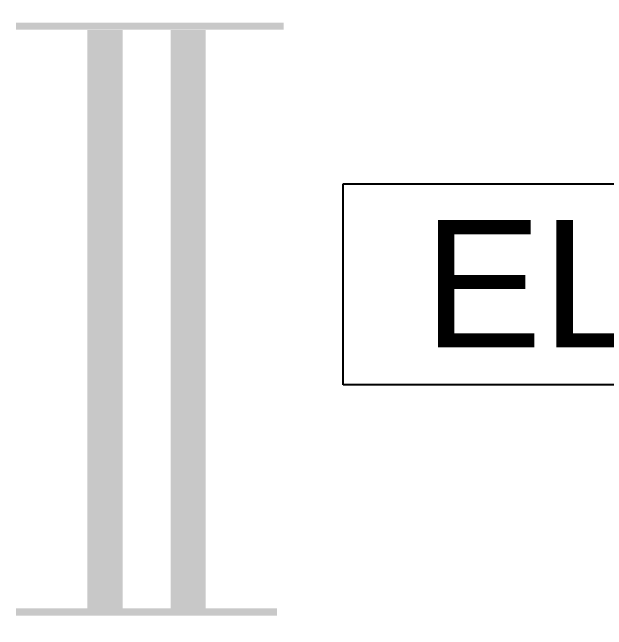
# Model space of a CAD drawing. Header units: inches. Extents: x 16928 to 514628, y -1471 to 241387.
# Drawn here: x 315480 to 316399, y 41183 to 42138 of the extents above; entities that cross this region are included whole.
import ezdxf

# ---------------------------------------------------------------- set-up
doc = ezdxf.new("R2010")
doc.units = ezdxf.units.IN
doc.header["$MEASUREMENT"] = 0
doc.layers.add('FITTING', color=8, linetype='Continuous')
doc.layers.add('LAMPU', color=7, linetype='Continuous')
doc.styles.add('SANSSERIF', font='SAS_____.pfb', dxfattribs={"width": 0.7, "height": 700})

# ---------------------------------------------------------------- blocks, each defined once
blk = doc.blocks.new('emergency light R')
at = {"layer": 'LAMPU', "color": 6, "linetype": 'Continuous'}
for p, q in [((0, 4.85), (0, 247.67)), ((0, 247.67), (459.3, 247.67)), ((459.3, 247.67), (459.3, 4.85)), ((459.3, 4.85), (0, 4.85))]:
    blk.add_line(p, q, dxfattribs=at)
at = {"layer": 'LAMPU', "color": 6, "linetype": 'Continuous', "style": 'SANSSERIF'}
blk.add_text('EL', height=153.771, dxfattribs=at).set_placement((96.99, 50.02))

msp = doc.modelspace()

# ---------------------------------------------------------------- linework, layer by layer
at = {"layer": 'FITTING', "color": 3}
for points, const_width in [([(315623.14, 41210.77), (315623.14, 42110.77)], 54.6), ([(315751.99, 41210.77), (315751.99, 42110.77)], 54.6), ([(315485.54, 42116.74), (315770.6, 42116.74)], 10.92), ([(315624.24, 42116.74), (315899.45, 42116.74)], 10.92), ([(315485.54, 41210.77), (315760.74, 41210.77)], 10.92), ([(315614.38, 41210.77), (315889.59, 41210.77)], 10.92)]:
    msp.add_lwpolyline(points, dxfattribs=dict(at, const_width=const_width))

# ---------------------------------------------------------------- block references
at = {"layer": 'LAMPU', "color": 8, "xscale": 1.27951153594687, "yscale": 1.27951153594687, "zscale": 1.27951153594687}
msp.add_blockref('emergency light R', (315991.48, 41556.08), dxfattribs=at)

doc.saveas('drawing.dxf')
